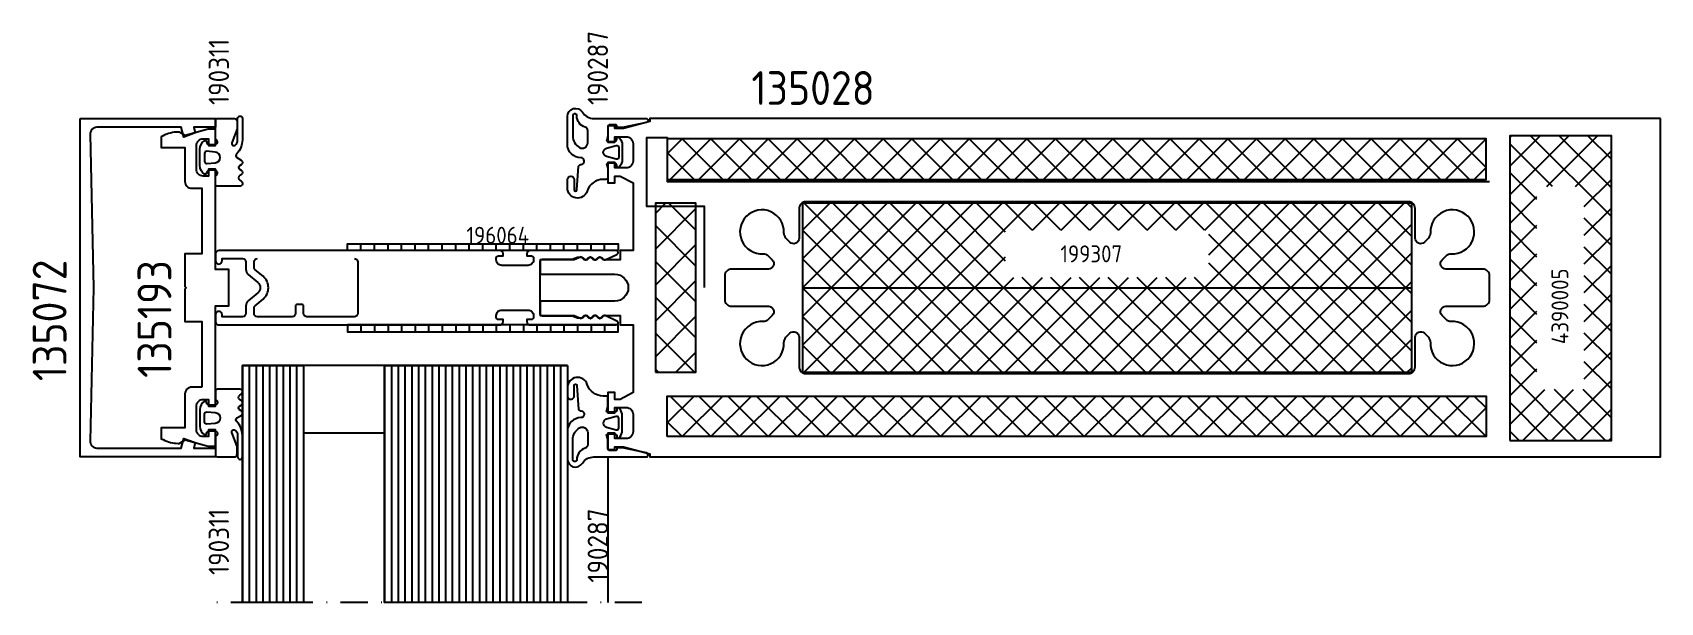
# Model space of a CAD drawing. Header units: millimetres. Extents: x 144 to 385, y 159 to 243.
import ezdxf

# ---------------------------------------------------------------- set-up
doc = ezdxf.new("R2010")
doc.units = ezdxf.units.MM
doc.linetypes.add('DASHDOT', pattern=[8, 4, -2, 0, -2])
doc.layers.add('AM_5', color=3, linetype='Continuous', lineweight=25)
for name, color, linetype in [('AM_C', 7, 'Continuous'), ('AM_S', 7, 'Continuous'), ('Cent3', 7, 'Continuous'), ('Cont2', 7, 'Continuous'), ('Sonstiges', 7, 'Continuous'), ('WBC-GER-ENG', 7, 'Continuous')]:
    doc.layers.add(name, color=color, linetype=linetype)
doc.styles.get("Standard").update_dxf_attribs({"font": 'ISOCP.SHX'})

# ---------------------------------------------------------------- blocks, each defined once
blk = doc.blocks.new('WI135028_9_9')
at = {"linetype": 'Continuous'}
for points, format in [([(11, 21.5), (11, 22.299999), (12.7, 22.299999, -0.414214), (13.7, 21.299999), (13.7, 18.700001, -0.414214), (12.7, 17.700001), (11, 17.700001), (11, 18.5), (10, 18.5), (10, 15.5), (11, 15.5), (11, 16.5), (11.8, 16.5), (13.7, 15.5), (13.7, 5.5), (11.8, 5.5), (11.8, 4.1), (9.282843, 4.1), (8.8, 4.582843), (8.317157, 4.1), (7.882843, 4.1), (7.4, 4.582843), (6.917157, 4.1), (6.482843, 4.1), (6.046713, 4.53613), (5, 4.1), (0, 4.1), (0, 2), (11, 2, -1), (11, -2), (0, -2), (0, -4.1), (5, -4.1), (6.046713, -4.53613), (6.482843, -4.1), (6.917157, -4.1), (7.4, -4.582843), (7.882843, -4.1), (8.317157, -4.1), (8.8, -4.582843), (9.282843, -4.1), (11.8, -4.1), (11.8, -5.5), (13.7, -5.5), (13.7, -15.5), (11.8, -16.5), (11, -16.5), (11, -15.5), (10, -15.5), (10, -18.5), (11, -18.5), (11, -17.700001), (12.7, -17.700001, -0.414214), (13.7, -18.700001), (13.7, -21.299999, -0.414214), (12.7, -22.299999), (11, -22.299999), (11, -21.5), (10, -21.5), (10, -23.9), (11, -23.9), (11, -23.5), (12.29428, -23.5), (16.200001, -24.546535), (16.200001, -25), (165.5, -25), (165.5, 25)], "xyb"), ([(163.5, 22.9, 0, 0, 0), (163.5, -22.9, 0, 0, 0), (15.6, -22.9, 0, 0, 0), (15.6, 22.9, 0, 0, 0), (15.6, 22.9, 0, 0, 0), (163.5, 22.9, 0.1, 0.1, 0)], "xyseb")]:
    blk.add_lwpolyline(points, format=format, dxfattribs=at)
blk.add_lwpolyline([(165.5, 25), (16.200001, 25), (16.200001, 25), (16.200001, 24.546535), (12.29428, 23.5), (11, 23.5), (11, 23.9), (10, 23.9), (10, 21.5), (11, 21.5)], dxfattribs=at)
blk = doc.blocks.new('WI196064_253_253')
at = {"linetype": 'Continuous'}
for points, format in [([(-6, -5.5, 0.414214), (-5.5, -5), (-5.5, -4.7), (-6.2, -4.7, -0.414214), (-6.5, -4.4), (-6.5, -4.1, -0.414214), (-5.7, -3.3), (-1.8, -3.3, -0.414214), (-1, -4.1), (-1, -4.4, -0.414214), (-1.3, -4.7), (-2, -4.7), (-2, -5, 0.414214), (-1.5, -5.5), (11.2, -5.5, 0.803179), (11.326393, -4.927925), (9.584262, -4.118617, 0.314902), (9.358579, -4.158579), (9.075736, -4.441421, -0.198912), (8.934315, -4.5), (8.665685, -4.5, -0.198912), (8.524264, -4.441421), (8.241421, -4.158579, 0.414214), (7.958579, -4.158579), (7.675736, -4.441421, -0.198912), (7.534315, -4.5), (7.265685, -4.5, -0.198912), (7.124264, -4.441421), (6.841421, -4.158579, 0.414214), (6.558579, -4.158579), (6.275736, -4.441421, -0.198912), (6.134315, -4.5), (5.559761, -4.5, -0.087489), (5.491357, -4.487939), (4.700252, -4.2), (0.3, -4.2, -0.414214), (0, -3.9), (0, 3.9, -0.414214), (0.3, 4.2), (4.700252, 4.2), (5.491357, 4.487939, -0.087489), (5.559761, 4.5), (6.134315, 4.5, -0.198912), (6.275736, 4.441421), (6.558579, 4.158579, 0.414214), (6.841421, 4.158579), (7.124264, 4.441421, -0.198912), (7.265685, 4.5), (7.534315, 4.5, -0.198912), (7.675736, 4.441421), (7.958579, 4.158579, 0.414214), (8.241421, 4.158579), (8.524264, 4.441421, -0.198912), (8.665685, 4.5), (8.934315, 4.5, -0.198912), (9.075736, 4.441421), (9.358579, 4.158579, 0.314902), (9.584262, 4.118617), (11.326393, 4.927925, 0.803179), (11.2, 5.5), (-1.5, 5.5, 0.414214), (-2, 5), (-2, 4.7), (-1.3, 4.7, -0.414214), (-1, 4.4), (-1, 4.1, -0.414214), (-1.8, 3.3), (-5.7, 3.3, -0.414214), (-6.5, 4.1), (-6.5, 4.4, -0.414214), (-6.2, 4.7), (-5.5, 4.7), (-5.5, 5, 0.414214), (-6, 5.5), (-47.5, 5.5, 0.414214), (-48, 5), (-48, 4, 1), (-47, 4), (-47, 4.3), (-44, 4.3)], "xyb"), ([(-44, 4.3, -0.414214), (-43.5, 3.8), (-43.5, 2.716308, 0.221695), (-43.142788, 1.950263), (-41.731491, 0.766044, -0.466308), (-41.731491, -0.766044), (-43.142788, -1.950263, 0.221695), (-43.5, -2.716308), (-43.5, -3.8, -0.414214), (-44, -4.3), (-47, -4.3), (-47, -4, 1), (-48, -4), (-48, -5, 0.414214), (-47.5, -5.5), (-6, -5.5, 0.414214)], "xyb"), ([(-27.474277, 4.3, -0.414214), (-26.974277, 3.8), (-26.974277, -3.8, -0.414214), (-27.474277, -4.3), (-34.474277, -4.3), (-34.474277, -4.3, -0.414214), (-34.974277, -3.8), (-34.974277, -2.7, 0.414214), (-35.174278, -2.5), (-35.974277, -2.5, 0.414214), (-36.174278, -2.7), (-36.174278, -3.8, -0.414214), (-36.674278, -4.3), (-41.799999, -4.3, -0.414214), (-42.299999, -3.8), (-42.299999, -3.042723, -0.221695), (-42.121395, -2.659701), (-40.960144, -1.685298, 0.466308), (-40.960148, 1.685298), (-42.121395, 2.659701, -0.221695), (-42.299999, 3.042723), (-42.299999, 3.8, -0.414214), (-41.799999, 4.3)], "xyb"), ([(-41.799999, 4.3, 0, 0, 0), (-36.674278, 4.3, 0, 0, -0.414214), (-36.174278, 3.8, 0, 0, 0), (-36.174278, 2.7, 0, 0, 0.414214), (-35.974277, 2.5, 0, 0, 0), (-35.174278, 2.5, 0, 0, 0.414214), (-34.974277, 2.7, 0, 0, 0), (-34.974277, 3.8, 0, 0, -0.414214), (-34.474277, 4.3, 0, 0, 0), (-27.474277, 4.3, 0.1, 0.1, 0)], "xyseb"), ([(-17.974277, 4.3, 0, 0, -0.414214), (-17.474277, 3.8, 0, 0, 0), (-17.474277, -3.8, 0, 0, -0.414214), (-17.974277, -4.3, 0, 0, 0), (-25.274279, -4.3, 0, 0, 0), (-25.274279, -4.3, 0, 0, -0.414214), (-25.774279, -3.8, 0, 0, 0), (-25.774279, 3.8, 0, 0, -0.414214), (-25.274279, 4.3, 0.1, 0.1, 0)], "xyseb"), ([(-25.274279, 4.3, 0, 0, 0), (-17.974277, 4.3, 0.1, 0.1, 0)], "xyseb"), ([(-7.7, 0, 0, 0, 0), (-7.7, -3.8, 0, 0, -0.414214), (-8.2, -4.3, 0, 0, 0), (-15.774278, -4.3, 0, 0, 0), (-15.774278, -4.3, 0, 0, -0.414214), (-16.274279, -3.8, 0, 0, 0), (-16.274279, 3.8, 0, 0, -0.414214), (-15.774278, 4.3, 0.1, 0.1, 0)], "xyseb"), ([(-15.774278, 4.3, 0, 0, 0), (-8.2, 4.3, 0, 0, -0.414214), (-7.7, 3.8, 0, 0, 0), (-7.7, 0, 0.1, 0.1, 0)], "xyseb"), ([(-6.5, 0, 0, 0, 0), (-6.5, 1.9, 0, 0, -0.414214), (-6.3, 2.1, 0, 0, 0), (-1.7, 2.1, 0, 0, -0.414214), (-1.2, 1.6, 0, 0, 0), (-1.2, -1.6, 0, 0, -0.414214), (-1.7, -2.1, 0, 0, 0), (-1.7, -2.1, 0, 0, 0), (-6.3, -2.1, 0, 0, -0.414214), (-6.5, -1.9, 0, 0, 0), (-6.5, 0, 0.1, 0.1, 0)], "xyseb")]:
    blk.add_lwpolyline(points, format=format, dxfattribs=at)
blk = doc.blocks.new('WI199174_253_253')
at = {"linetype": 'Continuous'}
for p, q in [((2, 0), (2, 1)), ((4, 0), (4, 1)), ((6, 0), (6, 1)), ((8, 0), (8, 1)), ((10, 0), (10, 1)), ((12, 0), (12, 1)), ((14, 0), (14, 1)), ((16, 0), (16, 1)), ((18, 0), (18, 1)), ((20, 0), (20, 1)), ((22, 0), (22, 1)), ((24, 0), (24, 1)), ((26, 0), (26, 1)), ((28, 0), (28, 1)), ((30, 0), (30, 1)), ((32, 0), (32, 1)), ((34, 0), (34, 1)), ((36, 0), (36, 1)), ((38, 0), (38, 1))]:
    blk.add_line(p, q, dxfattribs=at)
blk.add_lwpolyline([(0, 0), (40, 0), (40, 1), (0, 1)], close=True, dxfattribs=at)
blk = doc.blocks.new('WI135193_255_255')
at = {"linetype": 'Continuous'}
blk.add_lwpolyline([(-2, -14.7), (-3.5, -14.7, 0.414214), (-4.5, -15.7), (-4.5, -20.7), (-8, -20.7), (-8, -22.304741), (-7.729145, -22.444401, 0.116424), (-5.5, -23), (-5.366025, -23), (-4.474666, -22.485374), (-1.061234, -23.4), (0, -23.4), (0, -21), (-1, -21), (-1, -22), (-1.8, -22, -0.414214), (-2.8, -21), (-2.8, -17.5, -0.414214), (-1.8, -16.5), (-1, -16.5), (-1, -17.5), (0, -17.5), (0, -2.7), (2, -2.7), (2, 2.7), (0, 2.7), (0, 17.5), (-1, 17.5), (-1, 16.5), (-1.8, 16.5, -0.414214), (-2.8, 17.5), (-2.8, 21, -0.414214), (-1.8, 22), (-1, 22), (-1, 21), (0, 21), (0, 23.4), (-1.061234, 23.4), (-4.474666, 22.485374), (-5.366025, 23), (-5.5, 23, 0.116424), (-7.729145, 22.444401), (-8, 22.304741), (-8, 20.7), (-4.5, 20.7), (-4.5, 15.7, 0.414214), (-3.5, 14.7), (-2, 14.7), (-2, 5), (-4.5, 5), (-4.5, 0.2), (-4.3, 0), (-4.5, -0.2), (-4.5, -5), (-2, -5)], format="xyb", close=True, dxfattribs=at)
blk = doc.blocks.new('WI135072_9_9')
at = {"linetype": 'Continuous'}
blk.add_lwpolyline([(-20, 25), (0, 25), (0, 23.700001), (-3.198234, 23.700001), (-2.976936, 22.874105), (-4.674844, 22.256117), (-5.061731, 23.700001), (-17.5, 23.700001, 0.420682), (-18.499758, 22.677967), (-18, 0), (-18.499758, -22.677967, 0.420682), (-17.5, -23.700001), (-5.061731, -23.700001), (-4.674844, -22.256117), (-2.976936, -22.874105), (-3.198234, -23.700001), (0, -23.700001), (0, -25), (-20, -25)], format="xyb", close=True, dxfattribs=at)
blk = doc.blocks.new('WI190311_253_253')
at = {"linetype": 'Continuous'}
for points in [[(0, -0.3, -0.414214), (0.3, 0), (2.8, 0, -0.414214), (3.2, -0.4), (3.2, -1.542178), (2.419608, -3.59332, 0.786113), (2.900175, -3.92345, 0.262074), (3.28, -3.280817), (3.28, 0, -1), (4, 0), (4, -3.174253, -0.174474), (3.15, -5.241408, 0.57735), (3.15, -5.761024), (3.8, -6.136301, -0.57735), (3.8, -6.829122), (3.55, -6.973459, 0.57735), (3.55, -7.493074), (3.8, -7.637412, -0.57735), (3.8, -8.330232), (3.6, -8.445702, 0.56351), (3.585709, -9.129869), (3.8, -9.25359, -0.767327), (3.6, -10), (0.3, -10, -0.414214), (0, -9.7), (0, -8.569615, -0.267949), (0.1, -8.39641, 0.767327), (-0.1, -7.65), (-0.9, -7.65, 0.414214), (-1.3, -8.05, -0.592453), (-1.607692, -8.21853, -0.255924), (-2.3, -6.954555), (-2.3, -4.545445, -0.255924), (-1.607692, -3.28147, -0.592453), (-1.3, -3.45, 0.414214), (-0.9, -3.85), (-0.1, -3.85, 0.767327), (0.1, -3.10359, -0.267949), (0, -2.930385), (0, -0.3)], [(-0.034669, -4.952672), (-1.275501, -4.851002, 0.438367), (-1.6, -5.15), (-1.6, -6.35, 0.438367), (-1.275501, -6.648998), (-0.034669, -6.547328, 0.921414), (-0.034669, -4.952672)]]:
    blk.add_lwpolyline(points, format="xyb", close=True, dxfattribs=at)
blk = doc.blocks.new('WI190287_253_253')
at = {"linetype": 'Continuous'}
for points in [[(6, -0.299428, -0.753051), (3.78316, -0.936637, 0.258199), (2.088998, 0.001347), (-5.615814, 0.002942, -0.903019), (-5.676494, 0.596741), (-2.140843, 1.326974), (-1.320284, 1.326974), (-1.320284, 1.126974, 0.414214), (-1.120284, 0.926974), (-0.295442, 0.926974, 0.466308), (0, 1.279069), (0, 2.615), (0.188, 3.132, 0.520567), (0, 3.4), (-1, 3.4, 0.414214), (-1.3, 3.1), (-1.3, 2.95, -0.700208), (-1.653, 2.821), (-1.749, 2.936, -0.176327), (-2.1, 3.9), (-2.1, 6.1, -0.176327), (-1.749, 7.064), (-1.653, 7.179, -0.700207), (-1.3, 7.05), (-1.3, 6.9, 0.414214), (-1, 6.6), (0, 6.6, 0.520567), (0.188, 6.868), (0, 7.385), (0, 8.7, -0.414214), (0.3, 9), (0.695534, 9, 0.324203), (3.071165, 10.721297, -0.852934), (5.996543, 10.254168), (5.996619, 9.029423, -1), (4.996619, 9.029362), (4.996525, 10.554088, 0.999969), (4.596525, 10.554076), (4.341222, 7.024625, -0.233259), (3.960943, 6.798472, 0.961648), (4, 5.8, -0.414214), (6, 3.8), (6, -0.299428)], [(0.241, 5.597, -0.767327), (0.241, 4.402), (-1.222, 4.01, -0.493145), (-1.6, 4.3), (-1.6, 5.7, -0.493145), (-1.222, 5.99), (0.241, 5.597)], [(4.2, 4.29282, 0.57735), (3, 3.6), (3, 1.768325, 0.337047), (3.366423, 1.286499, -0.347385), (4.6, -0.399457, 1), (5.2, -0.399457), (5.2, 2.56077, 0.267949), (4.2, 4.29282)]]:
    blk.add_lwpolyline(points, format="xyb", close=True, dxfattribs=at)
blk = doc.blocks.new('WI135307_255_255')
at = {"linetype": 'Continuous'}
for points, format in [([(157.25, 15.7, 0, 0, 0), (157.25, 22.2, 0, 0, 0), (160.25, 22.2, 0, 0, 0), (160.25, -22.2, 0, 0, 0), (157.25, -22.2, 0, 0, 0), (157.25, -15.7, 0, 0, 0), (35.75, -15.7, 0, 0, 0), (35.75, -22.2, 0, 0, 0), (32.75, -22.2, 0, 0, 0), (32.75, -12, 0, 0, 0), (41.25, -12, 0, 0, 0), (41.25, 0.038315, 0.1, 0.1, 0)], "xyseb"), ([(44.25, -0.08572), (44.25, -1.75, 0.414214), (45.25, -2.75), (50.702334, -2.75, -0.668179), (51.268019, -4.115685), (50.671202, -4.712503, -0.212044), (49.91372, -5.004126, 2.597465), (52.995874, -8.08628, -0.212044), (53.287497, -7.328798), (53.884315, -6.731981, -0.668179), (55.25, -7.297666), (55.25, -11.7, 0.414214), (56.25, -12.7), (145.25, -12.7, 0.414214), (146.25, -11.7), (146.25, -7.297666, -0.668179), (147.615685, -6.731981), (148.212503, -7.328798, -0.212044), (148.504126, -8.08628, 2.597465), (151.58628, -5.004126, -0.212044), (150.828798, -4.712503), (150.231981, -4.115685, -0.668179), (150.797666, -2.75), (156.25, -2.75, 0.414214), (157.25, -1.75), (157.25, 1.75, 0.414214), (156.25, 2.75), (150.797666, 2.75, -0.668179), (150.231981, 4.115685), (150.828798, 4.712503, -0.212044), (151.58628, 5.004126, 2.597465), (148.504126, 8.08628, -0.212044), (148.212503, 7.328798), (147.615685, 6.731981, -0.668179), (146.25, 7.297666), (146.25, 11.7, 0.414214), (145.25, 12.7), (145.25, 12.7), (56.25, 12.7, 0.414214), (55.25, 11.7), (55.25, 7.297666, -0.668179), (53.884315, 6.731981), (53.287497, 7.328798, -0.212044), (52.995874, 8.08628, 2.597465), (49.91372, 5.004126, -0.212044), (50.671202, 4.712503), (51.268019, 4.115685, -0.668179), (50.702334, 2.75), (45.25, 2.75, 0.414214), (44.25, 1.75), (44.25, -0.08572)], "xyb")]:
    blk.add_lwpolyline(points, format=format, dxfattribs=at)
blk.add_lwpolyline([(41.25, 0.038315), (41.25, 12), (32.75, 12), (32.75, 22.2), (35.75, 22.2), (35.75, 15.7), (157.25, 15.7)], dxfattribs=at)
blk = doc.blocks.new('WI4390005_253_253')
at = {"linetype": 'Continuous'}
for points in [[(2.6, 45.026407), (11.323593, 53.75)], [(2.6, 49.269048), (7.080952, 53.75)], [(2.6, 53.511688), (2.838312, 53.75)], [(17.6, 41.79697), (5.64697, 53.75)], [(8.066234, 46.25), (15.566234, 53.75)], [(17.6, 46.03961), (9.88961, 53.75)], [(17.6, 50.282251), (14.132251, 53.75)], [(8.904329, 46.25), (2.6, 52.554329)], [(12.308875, 46.25), (17.6, 51.541125)], [(6.6, 44.311688), (2.6, 48.311688)], [(13.6, 43.298485), (17.6, 47.298485)], [(2.6, 40.783766), (6.6, 44.783766)], [(6.6, 40.069048), (2.6, 44.069048)], [(13.6, 39.055844), (17.6, 43.055844)], [(17.6, 37.554329), (13.6, 41.554329)], [(2.6, 36.541125), (6.6, 40.541125)], [(6.6, 35.826407), (2.6, 39.826407)], [(13.6, 34.813203), (17.6, 38.813203)], [(2.6, 32.298485), (6.6, 36.298485)], [(17.6, 33.311688), (13.6, 37.311688)], [(6.6, 31.583766), (2.6, 35.583766)], [(13.6, 30.570563), (17.6, 34.570563)], [(2.6, 28.055844), (6.6, 32.055844)], [(6.6, 27.341125), (2.6, 31.341125)], [(17.6, 29.069048), (13.6, 33.069048)], [(13.6, 26.327922), (17.6, 30.327922)], [(2.6, 23.813203), (6.6, 27.813203)], [(6.6, 23.098485), (2.6, 27.098485)], [(17.6, 24.826407), (13.6, 28.826407)], [(13.6, 22.085281), (17.6, 26.085281)], [(17.6, 20.583766), (13.6, 24.583766)], [(2.6, 19.570563), (6.6, 23.570563)], [(6.6, 18.855844), (2.6, 22.855844)], [(13.6, 17.842641), (17.6, 21.842641)], [(2.6, 15.327922), (6.6, 19.327922)], [(17.6, 16.341125), (13.6, 20.341125)], [(12.463203, 8.75), (2.6, 18.613203)], [(8.75, 8.75), (17.6, 17.6)], [(2.6, 11.085281), (7.764719, 16.25)], [(4.507359, 8.75), (12.007359, 16.25)], [(16.705844, 8.75), (9.205844, 16.25)], [(17.6, 12.098485), (13.448485, 16.25)], [(8.220563, 8.75), (2.6, 14.370563)], [(12.992641, 8.75), (17.6, 13.357359)], [(3.977922, 8.75), (2.6, 10.127922)], [(17.235281, 8.75), (17.6, 9.114719)]]:
    blk.add_lwpolyline(points, dxfattribs=at)
blk.add_lwpolyline([(2.6, 8.75), (17.6, 8.75), (17.6, 53.75), (2.6, 53.75)], close=True, dxfattribs=at)
blk = doc.blocks.new('WI199307_253_253')
at = {"linetype": 'Continuous'}
for p, q in [((0, 4.242641), (8.257359, 12.5)), ((0, 0), (12.5, 12.5)), ((0, -4.242641), (16.742641, 12.5)), ((0, -8.485281), (20.985281, 12.5)), ((0, 8.485281), (4.014719, 12.5)), ((0.227922, -12.5), (25.227922, 12.5)), ((25.227922, -12.5), (0.227922, 12.5)), ((4.470563, -12.5), (29.470563, 12.5)), ((29.470563, -12.5), (4.470563, 12.5)), ((8.713203, -12.5), (33.713203, 12.5)), ((33.713203, -12.5), (8.713203, 12.5)), ((37.955844, -12.5), (12.955844, 12.5)), ((42.198485, -12.5), (17.198485, 12.5)), ((30, 3.941125), (21.441125, 12.5)), ((30, 8.183766), (25.683766, 12.5)), ((33.926407, 8.5), (29.926407, 12.5)), ((33.955844, 8.5), (37.955844, 12.5)), ((38.169048, 8.5), (34.169048, 12.5)), ((38.198485, 8.5), (42.198485, 12.5)), ((42.411688, 8.5), (38.411688, 12.5)), ((42.441125, 8.5), (46.441125, 12.5)), ((46.654329, 8.5), (42.654329, 12.5)), ((46.683766, 8.5), (50.683766, 12.5)), ((46.89697, -12.5), (71.89697, 12.5)), ((50.89697, 8.5), (46.89697, 12.5)), ((50.926407, 8.5), (54.926407, 12.5)), ((55.13961, 8.5), (51.13961, 12.5)), ((51.13961, -12.5), (76.13961, 12.5)), ((55.169048, 8.5), (59.169048, 12.5)), ((59.382251, 8.5), (55.382251, 12.5)), ((55.382251, -12.5), (80.382251, 12.5)), ((59.411688, 8.5), (63.411688, 12.5)), ((59.624892, -12.5), (84.624892, 12.5)), ((84.624892, -12.5), (59.624892, 12.5)), ((60, 4.845671), (67.654329, 12.5)), ((63.867532, -12.5), (88.867532, 12.5)), ((88.867532, -12.5), (63.867532, 12.5)), ((90, -9.389827), (68.110173, 12.5)), ((90, -5.147186), (72.352814, 12.5)), ((90, -0.904546), (76.595454, 12.5)), ((90, 3.338095), (80.838095, 12.5)), ((90, 7.580736), (85.080736, 12.5)), ((90, 11.823376), (89.323376, 12.5)), ((20.985281, -12.5), (0, 8.485281)), ((80.382251, -12.5), (60, 7.882251)), ((68.110173, -12.5), (90, 9.389827)), ((72.352814, -12.5), (90, 5.147186)), ((16.742641, -12.5), (0, 4.242641)), ((12.955844, -12.5), (30, 4.544156)), ((76.13961, -12.5), (60, 3.63961)), ((12.5, -12.5), (0, 0)), ((0, 0), (90, 0)), ((17.198485, -12.5), (31.198485, 1.5)), ((21.441125, -12.5), (35.441125, 1.5)), ((25.683766, -12.5), (39.683766, 1.5)), ((29.926407, -12.5), (43.926407, 1.5)), ((46.441125, -12.5), (32.441125, 1.5)), ((34.169048, -12.5), (48.169048, 1.5)), ((50.683766, -12.5), (36.683766, 1.5)), ((38.411688, -12.5), (52.411688, 1.5)), ((54.926407, -12.5), (40.926407, 1.5)), ((42.654329, -12.5), (56.654329, 1.5)), ((59.169048, -12.5), (45.169048, 1.5)), ((63.411688, -12.5), (49.411688, 1.5)), ((67.654329, -12.5), (53.654329, 1.5)), ((71.89697, -12.5), (57.89697, 1.5)), ((76.595454, -12.5), (90, 0.904546)), ((8.257359, -12.5), (0, -4.242641)), ((80.838095, -12.5), (90, -3.338095)), ((4.014719, -12.5), (0, -8.485281)), ((85.080736, -12.5), (90, -7.580736)), ((89.323376, -12.5), (90, -11.823376))]:
    blk.add_line(p, q, dxfattribs=at)
blk.add_lwpolyline([(0, 12.5), (0, -12.5), (90, -12.5), (90, 12.5)], close=True, dxfattribs=at)
blk = doc.blocks.new('WI199282_253_253')
at = {"linetype": 'Continuous'}
for p, q in [((0, 0), (6, 6)), ((0, 4.242641), (1.757359, 6)), ((8.485281, 0), (2.485281, 6)), ((4.242641, 0), (10.242641, 6)), ((12.727922, 0), (6.727922, 6)), ((8.485281, 0), (14.485281, 6)), ((16.970563, 0), (10.970563, 6)), ((12.727922, 0), (18.727922, 6)), ((21.213203, 0), (15.213203, 6)), ((16.970563, 0), (22.970563, 6)), ((25.455844, 0), (19.455844, 6)), ((21.213203, 0), (27.213203, 6)), ((29.698485, 0), (23.698485, 6)), ((25.455844, 0), (31.455844, 6)), ((33.941125, 0), (27.941125, 6)), ((29.698485, 0), (35.698485, 6)), ((38.183766, 0), (32.183766, 6)), ((33.941125, 0), (39.941125, 6)), ((42.426407, 0), (36.426407, 6)), ((38.183766, 0), (44.183766, 6)), ((46.669048, 0), (40.669048, 6)), ((42.426407, 0), (48.426407, 6)), ((50.911688, 0), (44.911688, 6)), ((46.669048, 0), (52.669048, 6)), ((55.154329, 0), (49.154329, 6)), ((50.911688, 0), (56.911688, 6)), ((59.39697, 0), (53.39697, 6)), ((55.154329, 0), (61.154329, 6)), ((63.63961, 0), (57.63961, 6)), ((59.39697, 0), (65.39697, 6)), ((67.882251, 0), (61.882251, 6)), ((63.63961, 0), (69.63961, 6)), ((72.124892, 0), (66.124892, 6)), ((67.882251, 0), (73.882251, 6)), ((76.367532, 0), (70.367532, 6)), ((72.124892, 0), (78.124892, 6)), ((80.610173, 0), (74.610173, 6)), ((76.367532, 0), (82.367532, 6)), ((84.852814, 0), (78.852814, 6)), ((80.610173, 0), (86.610173, 6)), ((89.095454, 0), (83.095454, 6)), ((84.852814, 0), (90.852814, 6)), ((93.338095, 0), (87.338095, 6)), ((89.095454, 0), (95.095454, 6)), ((97.580736, 0), (91.580736, 6)), ((93.338095, 0), (99.338095, 6)), ((101.823376, 0), (95.823376, 6)), ((97.580736, 0), (103.580736, 6)), ((106.066017, 0), (100.066017, 6)), ((101.823376, 0), (107.823376, 6)), ((110.308658, 0), (104.308658, 6)), ((106.066017, 0), (112.066017, 6)), ((114.551299, 0), (108.551299, 6)), ((110.308658, 0), (116.308658, 6)), ((118.793939, 0), (112.793939, 6)), ((114.551299, 0), (120.551299, 6)), ((121, 2.03658), (117.03658, 6)), ((4.242641, 0), (0, 4.242641)), ((118.793939, 0), (121, 2.206061))]:
    blk.add_line(p, q, dxfattribs=at)
blk.add_lwpolyline([(121, 0), (121, 6), (0, 6), (0, 0)], close=True, dxfattribs=at)
blk = doc.blocks.new('WI4390004_253_253')
at = {"linetype": 'Continuous'}
for p, q in [((11.9, -15.016058), (13.416058, -13.5)), ((11.9, -20.319359), (17.9, -14.319359)), ((17.9, -17.499554), (13.900446, -13.5)), ((17.9, -22.802855), (11.9, -16.802855)), ((11.9, -25.62266), (17.9, -19.62266)), ((17.9, -28.106156), (11.9, -22.106156)), ((11.9, -30.925961), (17.9, -24.925961)), ((17.9, -33.409457), (11.9, -27.409457)), ((11.9, -36.229262), (17.9, -30.229262)), ((17.687242, -38.5), (11.9, -32.712758)), ((14.932563, -38.5), (17.9, -35.532563)), ((12.383942, -38.5), (11.9, -38.016058))]:
    blk.add_line(p, q, dxfattribs=at)
blk.add_lwpolyline([(11.9, -38.5), (17.9, -38.5), (17.9, -13.5), (11.9, -13.5)], close=True, dxfattribs=at)

msp = doc.modelspace()

# ---------------------------------------------------------------- linework, layer by layer
at = {"layer": 'AM_5'}
msp.add_line((229.46, 180.58), (229.46, 159.08), dxfattribs=at)
at = {"layer": 'Cent3', "linetype": 'DASHDOT'}
msp.add_line((234.46, 159.08), (170.46, 159.08), dxfattribs=at)
at = {"layer": 'Cont2'}
for p, q in [((175.46, 194.08), (175.46, 159.08)), ((223.46, 194.08), (175.46, 194.08)), ((176.46, 194.08), (176.46, 159.08)), ((177.46, 194.08), (177.46, 159.08)), ((178.46, 194.08), (178.46, 159.08)), ((179.46, 194.08), (179.46, 159.08)), ((180.46, 194.08), (180.46, 159.08)), ((181.46, 194.08), (181.46, 159.08)), ((182.46, 194.08), (182.46, 159.08)), ((183.46, 194.08), (183.46, 159.08)), ((184.46, 194.08), (184.46, 159.08)), ((196.46, 194.08), (196.46, 159.08)), ((197.46, 194.08), (197.46, 159.08)), ((198.46, 194.08), (198.46, 159.08)), ((199.46, 194.08), (199.46, 159.08)), ((200.46, 194.08), (200.46, 159.08)), ((201.46, 194.08), (201.46, 159.08)), ((202.46, 194.08), (202.46, 159.08)), ((203.46, 194.08), (203.46, 159.08)), ((204.46, 194.08), (204.46, 159.08)), ((205.46, 194.08), (205.46, 159.08)), ((206.46, 194.08), (206.46, 159.08)), ((207.46, 194.08), (207.46, 159.08)), ((208.46, 194.08), (208.46, 159.08)), ((209.46, 194.08), (209.46, 159.08)), ((210.46, 194.08), (210.46, 159.08)), ((211.46, 194.08), (211.46, 159.08)), ((212.46, 194.08), (212.46, 159.08)), ((213.46, 194.08), (213.46, 159.08)), ((214.46, 194.08), (214.46, 159.08)), ((215.46, 194.08), (215.46, 159.08)), ((216.46, 194.08), (216.46, 159.08)), ((217.46, 194.08), (217.46, 159.08)), ((218.46, 194.08), (218.46, 159.08)), ((219.46, 194.08), (219.46, 159.08)), ((220.46, 194.08), (220.46, 159.08)), ((221.46, 194.08), (221.46, 159.08)), ((222.46, 194.08), (222.46, 159.08)), ((223.46, 194.08), (223.46, 159.08)), ((196.46, 184.08), (184.46, 184.08))]:
    msp.add_line(p, q, dxfattribs=at)
for points in [[(184.46, 194.08), (184.46, 159.08), (175.46, 159.08), (175.46, 194.08)], [(223.46, 194.08), (223.46, 159.08), (196.46, 159.08), (196.46, 194.08)]]:
    msp.add_lwpolyline(points, close=True, dxfattribs=at)

# ---------------------------------------------------------------- block references
at = {"layer": 'AM_C', "linetype": 'Continuous'}
for name, p in [('WI190311_253_253', (171.46, 230.58)), ('WI196064_253_253', (219.46, 205.58))]:
    msp.add_blockref(name, p, dxfattribs=at)
at = {"layer": 'AM_C', "linetype": 'Continuous', "rotation": 180}
msp.add_blockref('WI190287_253_253', (229.46, 230.58), dxfattribs=at)
at = {"layer": 'AM_C', "linetype": 'Continuous', "yscale": -1, "rotation": 180}
msp.add_blockref('WI190287_253_253', (229.46, 180.58), dxfattribs=at)
at = {"layer": 'AM_C', "linetype": 'Continuous', "yscale": -1}
msp.add_blockref('WI190311_253_253', (171.46, 180.58), dxfattribs=at)
at = {"layer": 'AM_S', "linetype": 'Continuous'}
for name, p in [('WI135072_9_9', (171.46, 205.58)), ('WI135193_255_255', (171.46, 205.58)), ('WI135028_9_9', (219.46, 205.58))]:
    msp.add_blockref(name, p, dxfattribs=at)
at = {"layer": 'Sonstiges', "linetype": 'Continuous'}
for name, p in [('WI135307_255_255', (202.46, 205.58)), ('WI4390005_253_253', (360.11, 174.28)), ('WI4390004_253_253', (224.56, 231.58)), ('WI199307_253_253', (258.21, 205.58))]:
    msp.add_blockref(name, p, dxfattribs=at)
at = {"layer": 'Sonstiges', "linetype": 'Continuous', "rotation": 180}
for name, p in [('WI199282_253_253', (359.21, 227.58)), ('WI199174_253_253', (230.96, 200.08))]:
    msp.add_blockref(name, p, dxfattribs=at)
at = {"layer": 'Sonstiges', "linetype": 'Continuous', "yscale": -1, "rotation": 180}
for name, p in [('WI199174_253_253', (230.96, 211.08)), ('WI199282_253_253', (359.21, 183.58))]:
    msp.add_blockref(name, p, dxfattribs=at)

# ---------------------------------------------------------------- texts
at = {"layer": 'WBC-GER-ENG', "linetype": 'Continuous'}
for s, height, p in [('190287', 3, (229.46, 232.58)), ('190311', 3, (173.46, 232.58)), ('135072', 5, (149.46, 191.77)), ('135193', 5, (164.96, 192.25)), ('4390005', 2.5, (371.36, 197.25)), ('190311', 3, (173.46, 163.15)), ('190287', 3, (229.46, 162.01))]:
    msp.add_text(s, height=height, rotation=90, dxfattribs=at).set_placement(p)
for s, height, p in [('135028', 5, (250.65, 232.58)), ('196064', 2.5, (208.55, 212.08)), ('199307', 2.5, (296.3, 209.33))]:
    msp.add_text(s, height=height, dxfattribs=at).set_placement(p)

doc.saveas('drawing.dxf')
